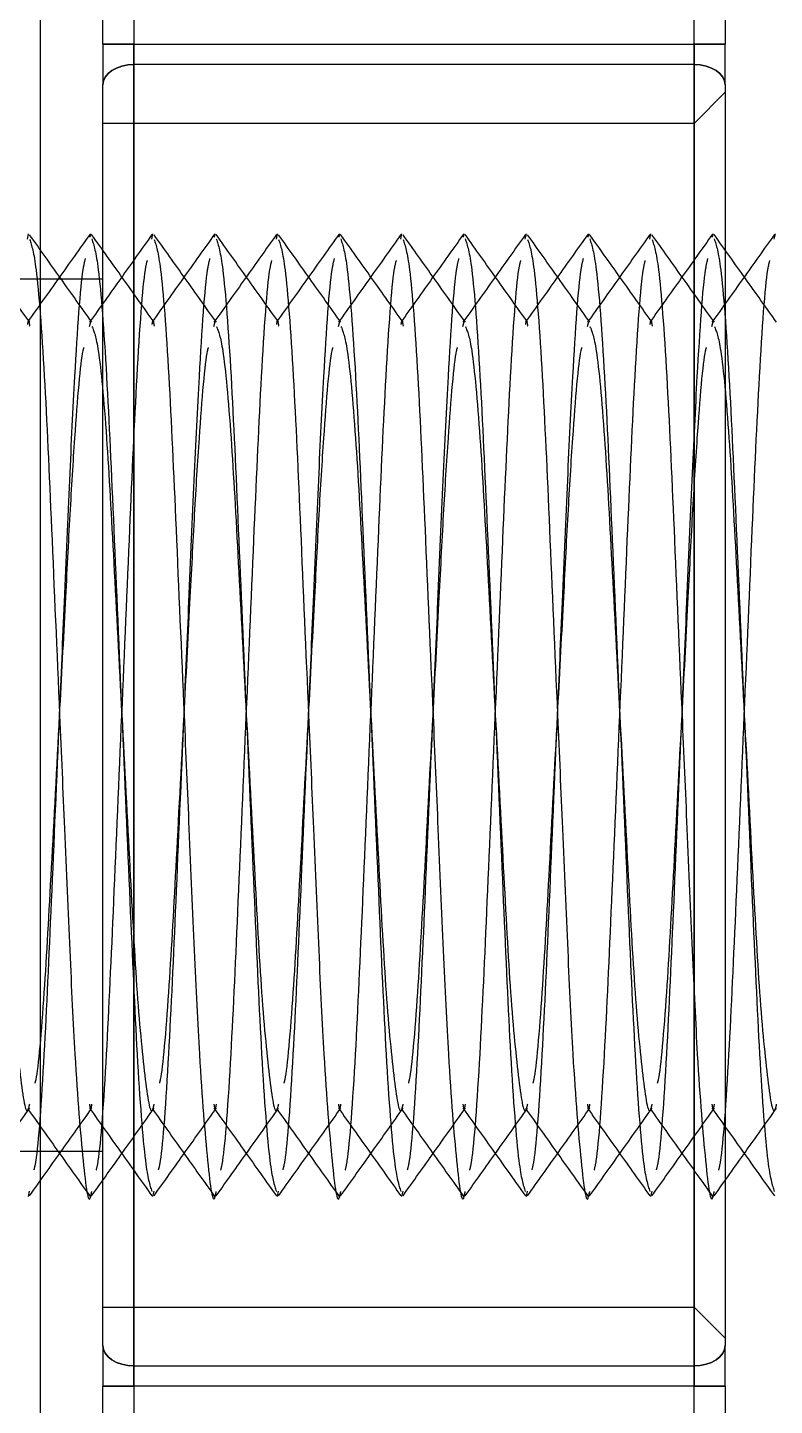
# Model space of a CAD drawing. Header units: metres. Extents: x 0 to 63075, y 0 to 44550.
# Drawn here: x 35744.79 to 35756.79, y 35935.19 to 35957.3 of the extents above; entities that cross this region are included whole.
import ezdxf

# ---------------------------------------------------------------- set-up
doc = ezdxf.new("R2010")
doc.units = ezdxf.units.M
doc.header["$LTSCALE"] = 75
doc.linetypes.add('HIDDEN2', pattern=[4.7625, 3.175, -1.5875])
for name, color, linetype in [('SDM', 7, 'Continuous'), ('SL4', 4, 'Continuous'), ('ST1', 7, 'HIDDEN2')]:
    doc.layers.add(name, color=color, linetype=linetype)

# ---------------------------------------------------------------- blocks, each defined once
blk = doc.blocks.new('A$C6e6623c1')
at = {"layer": 'SL4'}
for radius in [125, 123.91, 122.777, 119.686, 89.286]:
    blk.add_circle((212.763, 1623.35), radius, dxfattribs=at)
for radius, start, end in [(104.464, 171.10617, 157.38407), (98.5, 170.88256, 157.60769), (93.236, 168.80946, 159.68078), (92.147, 167.89305, 74.24512)]:
    blk.add_arc((212.763, 1623.35), radius, start, end, dxfattribs=at)
at = {"layer": 'ST1'}
for p, q in [((274.263, 1634.12), (274.263, 1648.35)), ((274.263, 1634.12), (274.263, 1639.145)), ((274.763, 1639.004), (274.763, 1634.12)), ((264.763, 1634.12), (264.763, 1638.55)), ((265.263, 1638.55), (265.263, 1634.12)), ((263.763, 1623.35), (263.763, 1638.35)), ((265.263, 1634.12), (264.763, 1634.12)), ((264.763, 1634.12), (265.263, 1634.12)), ((265.263, 1634.12), (264.763, 1634.12)), ((264.763, 1634.12), (264.763, 1633.468)), ((264.763, 1634.12), (265.263, 1634.12)), ((265.263, 1633.794), (265.263, 1634.12)), ((265.263, 1634.12), (274.263, 1634.12)), ((265.263, 1633.794), (265.263, 1634.12)), ((265.263, 1634.12), (265.263, 1633.794)), ((265.263, 1634.12), (265.263, 1633.794)), ((274.263, 1633.794), (274.263, 1634.12)), ((274.763, 1634.12), (274.263, 1634.12)), ((274.763, 1634.12), (274.263, 1634.12)), ((274.263, 1633.794), (274.263, 1634.12)), ((274.263, 1634.12), (274.263, 1633.794)), ((274.263, 1634.12), (274.763, 1634.12)), ((274.263, 1634.12), (274.763, 1634.12)), ((274.263, 1634.12), (274.263, 1633.794)), ((274.763, 1633.468), (274.763, 1634.12)), ((265.263, 1633.794), (265.263, 1612.906)), ((274.263, 1633.794), (265.263, 1633.794)), ((265.263, 1612.906), (265.263, 1633.794)), ((265.263, 1633.794), (265.263, 1612.906)), ((265.263, 1612.906), (265.263, 1633.794)), ((274.263, 1612.906), (274.263, 1633.794)), ((274.263, 1632.85), (274.263, 1633.794)), ((274.263, 1633.794), (274.263, 1632.85)), ((274.263, 1633.794), (274.263, 1632.85)), ((264.763, 1613.232), (264.763, 1633.468)), ((274.763, 1633.468), (274.763, 1613.232)), ((274.763, 1633.35), (274.263, 1632.85)), ((274.263, 1632.85), (264.763, 1632.85)), ((274.263, 1632.85), (274.263, 1613.85)), ((263.551, 1630.993), (263.569, 1631.077)), ((264.558, 1631.026), (264.569, 1631.077)), ((265.551, 1630.993), (265.569, 1631.077)), ((266.558, 1631.026), (266.569, 1631.077)), ((267.551, 1630.993), (267.569, 1631.077)), ((268.558, 1631.026), (268.569, 1631.077)), ((269.551, 1630.993), (269.569, 1631.077)), ((270.558, 1631.026), (270.569, 1631.077)), ((271.551, 1630.993), (271.569, 1631.077)), ((272.558, 1631.026), (272.569, 1631.077)), ((273.551, 1630.993), (273.569, 1631.077)), ((274.558, 1631.026), (274.569, 1631.077)), ((275.551, 1630.993), (275.569, 1631.077)), ((264.763, 1630.35), (250.763, 1630.35)), ((264.548, 1629.592), (264.569, 1629.671)), ((266.548, 1629.592), (266.569, 1629.671)), ((268.548, 1629.592), (268.569, 1629.671)), ((270.548, 1629.592), (270.569, 1629.671)), ((272.548, 1629.592), (272.569, 1629.671)), ((274.548, 1629.592), (274.569, 1629.671)), ((263.763, 1608.35), (263.763, 1623.35)), ((250.763, 1616.35), (264.763, 1616.35)), ((263.569, 1615.623), (263.587, 1615.711)), ((265.569, 1615.623), (265.587, 1615.711)), ((267.569, 1615.623), (267.587, 1615.711)), ((269.569, 1615.623), (269.587, 1615.711)), ((271.569, 1615.623), (271.587, 1615.711)), ((273.569, 1615.623), (273.587, 1615.711)), ((264.763, 1613.85), (274.263, 1613.85)), ((274.263, 1613.85), (274.763, 1613.35)), ((274.263, 1612.906), (274.263, 1613.85)), ((274.263, 1613.85), (274.263, 1612.906)), ((274.263, 1613.85), (274.263, 1612.906)), ((264.763, 1613.232), (264.763, 1612.58)), ((274.763, 1612.58), (274.763, 1613.232)), ((265.263, 1612.906), (274.263, 1612.906)), ((265.263, 1612.58), (265.263, 1612.906)), ((265.263, 1612.58), (265.263, 1612.906)), ((265.263, 1612.906), (265.263, 1612.58)), ((265.263, 1612.906), (265.263, 1612.58)), ((274.263, 1612.58), (274.263, 1612.906)), ((274.263, 1612.58), (274.263, 1612.906)), ((274.263, 1612.906), (274.263, 1612.58)), ((274.263, 1612.906), (274.263, 1612.58)), ((264.763, 1612.58), (265.263, 1612.58)), ((265.263, 1612.58), (264.763, 1612.58)), ((264.763, 1612.58), (265.263, 1612.58)), ((264.763, 1608.15), (264.763, 1612.58)), ((265.263, 1612.58), (264.763, 1612.58)), ((274.263, 1612.58), (265.263, 1612.58)), ((265.263, 1612.58), (265.263, 1608.15)), ((274.263, 1612.58), (274.763, 1612.58)), ((274.263, 1598.35), (274.263, 1612.58)), ((274.263, 1612.58), (274.763, 1612.58)), ((274.763, 1612.58), (274.263, 1612.58)), ((274.763, 1612.58), (274.263, 1612.58)), ((274.763, 1612.58), (274.763, 1598.35))]:
    blk.add_line(p, q, dxfattribs=at)
at = {"layer": 'ST1', "flags": 128}
for points in [[(265.263, 1633.794), (265.165, 1633.788), (265.071, 1633.769), (264.985, 1633.739), (264.909, 1633.698), (264.847, 1633.649), (264.801, 1633.592), (264.772, 1633.531), (264.763, 1633.468)], [(265.263, 1633.794), (265.165, 1633.788), (265.071, 1633.769), (264.985, 1633.739), (264.909, 1633.698), (264.847, 1633.649), (264.801, 1633.592), (264.772, 1633.531), (264.763, 1633.468)], [(264.763, 1633.468), (264.772, 1633.531), (264.801, 1633.592), (264.847, 1633.649), (264.909, 1633.698), (264.985, 1633.739), (265.071, 1633.769), (265.165, 1633.788), (265.263, 1633.794)], [(264.763, 1633.468), (264.772, 1633.531), (264.801, 1633.592), (264.847, 1633.649), (264.909, 1633.698), (264.985, 1633.739), (265.071, 1633.769), (265.165, 1633.788), (265.263, 1633.794)], [(274.263, 1633.794), (274.36, 1633.788), (274.454, 1633.769), (274.54, 1633.739), (274.616, 1633.698), (274.678, 1633.649), (274.724, 1633.592), (274.753, 1633.531), (274.763, 1633.468)], [(274.763, 1633.468), (274.753, 1633.531), (274.724, 1633.592), (274.678, 1633.649), (274.616, 1633.698), (274.54, 1633.739), (274.454, 1633.769), (274.36, 1633.788), (274.263, 1633.794)], [(274.263, 1633.794), (274.36, 1633.788), (274.454, 1633.769), (274.54, 1633.739), (274.616, 1633.698), (274.678, 1633.649), (274.724, 1633.592), (274.753, 1633.531), (274.763, 1633.468)], [(274.763, 1633.468), (274.753, 1633.531), (274.724, 1633.592), (274.678, 1633.649), (274.616, 1633.698), (274.54, 1633.739), (274.454, 1633.769), (274.36, 1633.788), (274.263, 1633.794)], [(264.763, 1613.232), (264.772, 1613.169), (264.801, 1613.108), (264.847, 1613.051), (264.909, 1613.002), (264.985, 1612.961), (265.071, 1612.931), (265.165, 1612.912), (265.263, 1612.906)], [(264.763, 1613.232), (264.772, 1613.169), (264.801, 1613.108), (264.847, 1613.051), (264.909, 1613.002), (264.985, 1612.961), (265.071, 1612.931), (265.165, 1612.912), (265.263, 1612.906)], [(265.263, 1612.906), (265.165, 1612.912), (265.071, 1612.931), (264.985, 1612.961), (264.909, 1613.002), (264.847, 1613.051), (264.801, 1613.108), (264.772, 1613.169), (264.763, 1613.232)], [(265.263, 1612.906), (265.165, 1612.912), (265.071, 1612.931), (264.985, 1612.961), (264.909, 1613.002), (264.847, 1613.051), (264.801, 1613.108), (264.772, 1613.169), (264.763, 1613.232)], [(274.763, 1613.232), (274.753, 1613.169), (274.724, 1613.108), (274.678, 1613.051), (274.616, 1613.002), (274.54, 1612.961), (274.454, 1612.931), (274.36, 1612.912), (274.263, 1612.906)], [(274.263, 1612.906), (274.36, 1612.912), (274.454, 1612.931), (274.54, 1612.961), (274.616, 1613.002), (274.678, 1613.051), (274.724, 1613.108), (274.753, 1613.169), (274.763, 1613.232)], [(274.763, 1613.232), (274.753, 1613.169), (274.724, 1613.108), (274.678, 1613.051), (274.616, 1613.002), (274.54, 1612.961), (274.454, 1612.931), (274.36, 1612.912), (274.263, 1612.906)], [(274.263, 1612.906), (274.36, 1612.912), (274.454, 1612.931), (274.54, 1612.961), (274.616, 1613.002), (274.678, 1613.051), (274.724, 1613.108), (274.753, 1613.169), (274.763, 1613.232)]]:
    blk.add_lwpolyline(points, dxfattribs=at)
at = {"layer": 'ST1'}
for radius in [114.333, 92.131, 89.448]:
    blk.add_circle((212.763, 1623.35), radius, dxfattribs=at)
for points, knots in [([(263.588, 1629.657), (263.421, 1629.892), (263.086, 1630.362), (262.752, 1630.831), (262.584, 1631.066)], [0, 0, 0, 0, 0.499937, 1, 1, 1, 1]), ([(264.559, 1631.073), (264.391, 1630.838), (264.057, 1630.369), (263.723, 1629.9), (263.556, 1629.665)], [0, 0, 0, 0, 0.500035, 1, 1, 1, 1]), ([(264.588, 1629.657), (264.421, 1629.892), (264.087, 1630.36), (263.753, 1630.83), (263.586, 1631.064)], [0, 0, 0, 0, 0.49997, 1, 1, 1, 1]), ([(263.587, 1630.989), (263.621, 1630.887), (263.696, 1630.661), (263.825, 1628.939), (263.938, 1626.39), (264.051, 1623.752), (264.152, 1621.425), (264.232, 1619.536), (264.325, 1617.566), (264.448, 1616.096), (264.533, 1615.429), (264.58, 1615.674), (264.586, 1615.704)], [0, 0, 0, 0, 0.105235, 0.232658, 0.35505, 0.481371, 0.557428, 0.64442, 0.730956, 0.858379, 0.982548, 1, 1, 1, 1]), ([(265.552, 1631.065), (265.385, 1630.831), (265.051, 1630.361), (264.716, 1629.892), (264.549, 1629.657)], [0, 0, 0, 0, 0.50006, 1, 1, 1, 1]), ([(265.588, 1629.657), (265.421, 1629.892), (265.086, 1630.362), (264.752, 1630.831), (264.584, 1631.066)], [0, 0, 0, 0, 0.4999369, 1, 1, 1, 1]), ([(264.586, 1630.996), (264.62, 1630.893), (264.695, 1630.666), (264.825, 1628.94), (264.938, 1626.388), (265.069, 1623.35), (265.199, 1620.312), (265.312, 1617.761), (265.442, 1616.036), (265.517, 1615.81), (265.551, 1615.707)], [0, 0, 0, 0, 0.110571, 0.242596, 0.369408, 0.50029, 0.631172, 0.757984, 0.890008, 1, 1, 1, 1]), ([(266.559, 1631.073), (266.391, 1630.838), (266.057, 1630.369), (265.723, 1629.9), (265.556, 1629.665)], [0, 0, 0, 0, 0.500035, 1, 1, 1, 1]), ([(266.588, 1629.657), (266.421, 1629.892), (266.087, 1630.36), (265.753, 1630.83), (265.586, 1631.064)], [0, 0, 0, 0, 0.49997, 1, 1, 1, 1]), ([(265.587, 1630.989), (265.621, 1630.887), (265.696, 1630.661), (265.825, 1628.939), (265.938, 1626.39), (266.051, 1623.752), (266.152, 1621.425), (266.232, 1619.536), (266.325, 1617.566), (266.448, 1616.096), (266.533, 1615.429), (266.58, 1615.674), (266.586, 1615.704)], [0, 0, 0, 0, 0.1052351, 0.2326582, 0.3550505, 0.4813706, 0.5574277, 0.6444204, 0.7309556, 0.8583788, 0.9825482, 1, 1, 1, 1]), ([(267.552, 1631.065), (267.385, 1630.831), (267.051, 1630.361), (266.716, 1629.892), (266.549, 1629.657)], [0, 0, 0, 0, 0.50006, 1, 1, 1, 1]), ([(267.588, 1629.657), (267.421, 1629.892), (267.086, 1630.362), (266.752, 1630.831), (266.584, 1631.066)], [0, 0, 0, 0, 0.4999369, 1, 1, 1, 1]), ([(266.586, 1630.996), (266.62, 1630.893), (266.695, 1630.666), (266.825, 1628.94), (266.938, 1626.388), (267.069, 1623.35), (267.199, 1620.312), (267.312, 1617.761), (267.442, 1616.036), (267.517, 1615.81), (267.551, 1615.707)], [0, 0, 0, 0, 0.110571, 0.242596, 0.369408, 0.50029, 0.631172, 0.757984, 0.890008, 1, 1, 1, 1]), ([(268.559, 1631.073), (268.391, 1630.838), (268.057, 1630.369), (267.723, 1629.9), (267.556, 1629.665)], [0, 0, 0, 0, 0.5000352, 1, 1, 1, 1]), ([(268.588, 1629.657), (268.421, 1629.892), (268.087, 1630.36), (267.753, 1630.83), (267.586, 1631.064)], [0, 0, 0, 0, 0.49997, 1, 1, 1, 1]), ([(267.587, 1630.989), (267.621, 1630.887), (267.696, 1630.661), (267.825, 1628.939), (267.938, 1626.39), (268.051, 1623.752), (268.152, 1621.425), (268.232, 1619.536), (268.325, 1617.566), (268.448, 1616.096), (268.533, 1615.429), (268.58, 1615.674), (268.586, 1615.704)], [0, 0, 0, 0, 0.105235, 0.232658, 0.35505, 0.481371, 0.557428, 0.64442, 0.730956, 0.858379, 0.982548, 1, 1, 1, 1]), ([(269.552, 1631.065), (269.385, 1630.831), (269.051, 1630.361), (268.716, 1629.892), (268.549, 1629.657)], [0, 0, 0, 0, 0.50006, 1, 1, 1, 1]), ([(269.588, 1629.657), (269.421, 1629.892), (269.086, 1630.362), (268.752, 1630.831), (268.584, 1631.066)], [0, 0, 0, 0, 0.499937, 1, 1, 1, 1]), ([(268.586, 1630.996), (268.62, 1630.893), (268.695, 1630.666), (268.825, 1628.94), (268.938, 1626.388), (269.069, 1623.35), (269.199, 1620.312), (269.312, 1617.761), (269.442, 1616.036), (269.517, 1615.81), (269.551, 1615.707)], [0, 0, 0, 0, 0.1105714, 0.242596, 0.3694081, 0.5002899, 0.6311716, 0.7579837, 0.8900083, 1, 1, 1, 1]), ([(270.559, 1631.073), (270.391, 1630.838), (270.057, 1630.369), (269.723, 1629.9), (269.556, 1629.665)], [0, 0, 0, 0, 0.500035, 1, 1, 1, 1]), ([(270.588, 1629.657), (270.421, 1629.892), (270.087, 1630.36), (269.753, 1630.83), (269.586, 1631.064)], [0, 0, 0, 0, 0.49997, 1, 1, 1, 1]), ([(269.587, 1630.989), (269.621, 1630.887), (269.696, 1630.661), (269.825, 1628.939), (269.938, 1626.39), (270.051, 1623.752), (270.152, 1621.425), (270.232, 1619.536), (270.325, 1617.566), (270.448, 1616.096), (270.533, 1615.429), (270.58, 1615.674), (270.586, 1615.704)], [0, 0, 0, 0, 0.105235, 0.232658, 0.35505, 0.481371, 0.557428, 0.64442, 0.730956, 0.858379, 0.982548, 1, 1, 1, 1]), ([(271.552, 1631.065), (271.385, 1630.831), (271.051, 1630.361), (270.716, 1629.892), (270.549, 1629.657)], [0, 0, 0, 0, 0.5000596, 1, 1, 1, 1]), ([(271.588, 1629.657), (271.421, 1629.892), (271.086, 1630.362), (270.752, 1630.831), (270.584, 1631.066)], [0, 0, 0, 0, 0.499937, 1, 1, 1, 1]), ([(270.586, 1630.996), (270.62, 1630.893), (270.695, 1630.666), (270.825, 1628.94), (270.938, 1626.388), (271.069, 1623.35), (271.199, 1620.312), (271.312, 1617.761), (271.442, 1616.036), (271.517, 1615.81), (271.551, 1615.707)], [0, 0, 0, 0, 0.110571, 0.242596, 0.369408, 0.50029, 0.631172, 0.757984, 0.890008, 1, 1, 1, 1]), ([(272.559, 1631.073), (272.391, 1630.838), (272.057, 1630.369), (271.723, 1629.9), (271.556, 1629.665)], [0, 0, 0, 0, 0.5000352, 1, 1, 1, 1]), ([(272.588, 1629.657), (272.421, 1629.892), (272.087, 1630.36), (271.753, 1630.83), (271.586, 1631.064)], [0, 0, 0, 0, 0.49997, 1, 1, 1, 1]), ([(271.587, 1630.989), (271.621, 1630.887), (271.696, 1630.661), (271.825, 1628.939), (271.938, 1626.39), (272.051, 1623.752), (272.152, 1621.425), (272.232, 1619.536), (272.325, 1617.566), (272.448, 1616.096), (272.533, 1615.429), (272.58, 1615.674), (272.586, 1615.704)], [0, 0, 0, 0, 0.105235, 0.232658, 0.35505, 0.481371, 0.557428, 0.64442, 0.730956, 0.858379, 0.982548, 1, 1, 1, 1]), ([(273.552, 1631.065), (273.385, 1630.831), (273.051, 1630.361), (272.716, 1629.892), (272.549, 1629.657)], [0, 0, 0, 0, 0.50006, 1, 1, 1, 1]), ([(273.588, 1629.657), (273.421, 1629.892), (273.086, 1630.362), (272.752, 1630.831), (272.584, 1631.066)], [0, 0, 0, 0, 0.4999369, 1, 1, 1, 1]), ([(272.586, 1630.996), (272.62, 1630.893), (272.695, 1630.666), (272.825, 1628.94), (272.938, 1626.388), (273.069, 1623.35), (273.199, 1620.312), (273.312, 1617.761), (273.442, 1616.036), (273.517, 1615.81), (273.551, 1615.707)], [0, 0, 0, 0, 0.1105714, 0.242596, 0.3694081, 0.5002899, 0.6311716, 0.7579837, 0.8900083, 1, 1, 1, 1]), ([(274.559, 1631.073), (274.391, 1630.838), (274.057, 1630.369), (273.723, 1629.9), (273.556, 1629.665)], [0, 0, 0, 0, 0.500035, 1, 1, 1, 1]), ([(274.588, 1629.657), (274.421, 1629.892), (274.087, 1630.36), (273.753, 1630.83), (273.586, 1631.064)], [0, 0, 0, 0, 0.49997, 1, 1, 1, 1]), ([(273.587, 1630.989), (273.621, 1630.887), (273.696, 1630.661), (273.825, 1628.939), (273.938, 1626.39), (274.051, 1623.752), (274.152, 1621.425), (274.232, 1619.536), (274.325, 1617.566), (274.448, 1616.096), (274.533, 1615.429), (274.58, 1615.674), (274.586, 1615.704)], [0, 0, 0, 0, 0.1052351, 0.2326582, 0.3550505, 0.4813706, 0.5574277, 0.6444204, 0.7309556, 0.8583788, 0.9825482, 1, 1, 1, 1]), ([(275.552, 1631.065), (275.385, 1630.831), (275.051, 1630.361), (274.716, 1629.892), (274.549, 1629.657)], [0, 0, 0, 0, 0.5000596, 1, 1, 1, 1]), ([(275.588, 1629.657), (275.421, 1629.892), (275.086, 1630.362), (274.752, 1630.831), (274.584, 1631.066)], [0, 0, 0, 0, 0.499937, 1, 1, 1, 1]), ([(274.586, 1630.996), (274.62, 1630.893), (274.695, 1630.666), (274.825, 1628.94), (274.938, 1626.388), (275.069, 1623.35), (275.199, 1620.312), (275.312, 1617.761), (275.442, 1616.036), (275.517, 1615.81), (275.551, 1615.707)], [0, 0, 0, 0, 0.110571, 0.242596, 0.369408, 0.50029, 0.631172, 0.757984, 0.890008, 1, 1, 1, 1]), ([(263.659, 1616.054), (263.67, 1616.095), (263.722, 1616.3), (263.826, 1617.797), (263.938, 1620.3), (264.051, 1622.951), (264.152, 1625.272), (264.232, 1627.174), (264.325, 1629.086), (264.418, 1630.428), (264.473, 1630.634), (264.485, 1630.683)], [0, 0, 0, 0, 0.038658, 0.193158, 0.341558, 0.49472, 0.586939, 0.692417, 0.79734, 0.95184, 1, 1, 1, 1]), ([(264.658, 1616.047), (264.669, 1616.089), (264.721, 1616.295), (264.826, 1617.795), (264.938, 1620.303), (265.069, 1623.35), (265.199, 1626.397), (265.311, 1628.904), (265.416, 1630.403), (265.468, 1630.609), (265.479, 1630.651)], [0, 0, 0, 0, 0.040767, 0.196457, 0.346, 0.500342, 0.654684, 0.804227, 0.959916, 1, 1, 1, 1]), ([(265.659, 1616.054), (265.67, 1616.095), (265.722, 1616.3), (265.826, 1617.797), (265.938, 1620.3), (266.051, 1622.951), (266.152, 1625.272), (266.232, 1627.174), (266.325, 1629.086), (266.418, 1630.428), (266.473, 1630.634), (266.485, 1630.683)], [0, 0, 0, 0, 0.038658, 0.193158, 0.341558, 0.49472, 0.586939, 0.692417, 0.79734, 0.95184, 1, 1, 1, 1]), ([(266.658, 1616.047), (266.669, 1616.089), (266.721, 1616.295), (266.826, 1617.795), (266.938, 1620.303), (267.069, 1623.35), (267.199, 1626.397), (267.311, 1628.904), (267.416, 1630.403), (267.468, 1630.609), (267.479, 1630.651)], [0, 0, 0, 0, 0.040767, 0.196457, 0.346, 0.500342, 0.654684, 0.804227, 0.959916, 1, 1, 1, 1]), ([(267.659, 1616.054), (267.67, 1616.095), (267.722, 1616.3), (267.826, 1617.797), (267.938, 1620.3), (268.051, 1622.951), (268.152, 1625.272), (268.232, 1627.174), (268.325, 1629.086), (268.418, 1630.428), (268.473, 1630.634), (268.485, 1630.683)], [0, 0, 0, 0, 0.0386582, 0.1931578, 0.3415577, 0.4947199, 0.5869387, 0.6924168, 0.7973402, 0.9518398, 1, 1, 1, 1]), ([(268.658, 1616.047), (268.669, 1616.089), (268.721, 1616.295), (268.826, 1617.795), (268.938, 1620.303), (269.069, 1623.35), (269.199, 1626.397), (269.311, 1628.904), (269.416, 1630.403), (269.468, 1630.609), (269.479, 1630.651)], [0, 0, 0, 0, 0.040767, 0.196457, 0.346, 0.500342, 0.654684, 0.804227, 0.959916, 1, 1, 1, 1]), ([(269.659, 1616.054), (269.67, 1616.095), (269.722, 1616.3), (269.826, 1617.797), (269.938, 1620.3), (270.051, 1622.951), (270.152, 1625.272), (270.232, 1627.174), (270.325, 1629.086), (270.418, 1630.428), (270.473, 1630.634), (270.485, 1630.683)], [0, 0, 0, 0, 0.038658, 0.193158, 0.341558, 0.49472, 0.586939, 0.692417, 0.79734, 0.95184, 1, 1, 1, 1]), ([(270.658, 1616.047), (270.669, 1616.089), (270.721, 1616.295), (270.826, 1617.795), (270.938, 1620.303), (271.069, 1623.35), (271.199, 1626.397), (271.311, 1628.904), (271.416, 1630.403), (271.468, 1630.609), (271.479, 1630.651)], [0, 0, 0, 0, 0.040767, 0.196457, 0.346, 0.500342, 0.654684, 0.804227, 0.959916, 1, 1, 1, 1]), ([(271.659, 1616.054), (271.67, 1616.095), (271.722, 1616.3), (271.826, 1617.797), (271.938, 1620.3), (272.051, 1622.951), (272.152, 1625.272), (272.232, 1627.174), (272.325, 1629.086), (272.418, 1630.428), (272.473, 1630.634), (272.485, 1630.683)], [0, 0, 0, 0, 0.038658, 0.193158, 0.341558, 0.49472, 0.586939, 0.692417, 0.79734, 0.95184, 1, 1, 1, 1]), ([(272.658, 1616.047), (272.669, 1616.089), (272.721, 1616.295), (272.826, 1617.795), (272.938, 1620.303), (273.069, 1623.35), (273.199, 1626.397), (273.311, 1628.904), (273.416, 1630.403), (273.468, 1630.609), (273.479, 1630.651)], [0, 0, 0, 0, 0.040767, 0.196457, 0.346, 0.500342, 0.654684, 0.804227, 0.959916, 1, 1, 1, 1]), ([(273.659, 1616.054), (273.67, 1616.095), (273.722, 1616.3), (273.826, 1617.797), (273.938, 1620.3), (274.051, 1622.951), (274.152, 1625.272), (274.232, 1627.174), (274.325, 1629.086), (274.418, 1630.428), (274.473, 1630.634), (274.485, 1630.683)], [0, 0, 0, 0, 0.038658, 0.193158, 0.341558, 0.49472, 0.586939, 0.692417, 0.79734, 0.95184, 1, 1, 1, 1]), ([(274.658, 1616.047), (274.669, 1616.089), (274.721, 1616.295), (274.826, 1617.795), (274.938, 1620.303), (275.069, 1623.35), (275.199, 1626.397), (275.311, 1628.904), (275.416, 1630.403), (275.468, 1630.609), (275.479, 1630.651)], [0, 0, 0, 0, 0.040767, 0.196457, 0.346, 0.500342, 0.654684, 0.804227, 0.959916, 1, 1, 1, 1]), ([(263.556, 1629.621), (263.56, 1629.645), (263.571, 1629.704), (263.582, 1629.635), (263.589, 1629.593)], [0, 0, 0, 0, 0.390533, 1, 1, 1, 1]), ([(265.556, 1629.621), (265.56, 1629.645), (265.571, 1629.704), (265.582, 1629.635), (265.589, 1629.593)], [0, 0, 0, 0, 0.390533, 1, 1, 1, 1]), ([(267.556, 1629.621), (267.56, 1629.645), (267.571, 1629.704), (267.582, 1629.635), (267.589, 1629.593)], [0, 0, 0, 0, 0.390533, 1, 1, 1, 1]), ([(269.556, 1629.621), (269.56, 1629.645), (269.571, 1629.704), (269.582, 1629.635), (269.589, 1629.593)], [0, 0, 0, 0, 0.390533, 1, 1, 1, 1]), ([(271.556, 1629.621), (271.56, 1629.645), (271.571, 1629.704), (271.582, 1629.635), (271.589, 1629.593)], [0, 0, 0, 0, 0.390533, 1, 1, 1, 1]), ([(273.556, 1629.621), (273.56, 1629.645), (273.571, 1629.704), (273.582, 1629.635), (273.589, 1629.593)], [0, 0, 0, 0, 0.390533, 1, 1, 1, 1]), ([(262.589, 1629.592), (262.622, 1629.509), (262.696, 1629.325), (262.825, 1627.922), (262.938, 1625.836), (263.069, 1623.348), (263.199, 1620.873), (263.312, 1618.747), (263.448, 1617.413), (263.534, 1616.87), (263.582, 1617.077), (263.589, 1617.107)], [0, 0, 0, 0, 0.103385, 0.230773, 0.353124, 0.479408, 0.605692, 0.728043, 0.855432, 0.979562, 1, 1, 1, 1]), ([(264.589, 1629.592), (264.622, 1629.509), (264.696, 1629.325), (264.825, 1627.922), (264.938, 1625.836), (265.069, 1623.348), (265.199, 1620.873), (265.312, 1618.747), (265.448, 1617.413), (265.534, 1616.87), (265.582, 1617.077), (265.589, 1617.107)], [0, 0, 0, 0, 0.103385, 0.230773, 0.353124, 0.479408, 0.605692, 0.728043, 0.855432, 0.979562, 1, 1, 1, 1]), ([(266.589, 1629.592), (266.622, 1629.509), (266.696, 1629.325), (266.825, 1627.922), (266.938, 1625.836), (267.069, 1623.348), (267.199, 1620.873), (267.312, 1618.747), (267.448, 1617.413), (267.534, 1616.87), (267.582, 1617.077), (267.589, 1617.107)], [0, 0, 0, 0, 0.103385, 0.230773, 0.353124, 0.479408, 0.605692, 0.728043, 0.855432, 0.979562, 1, 1, 1, 1]), ([(268.589, 1629.592), (268.622, 1629.509), (268.696, 1629.325), (268.825, 1627.922), (268.938, 1625.836), (269.069, 1623.348), (269.199, 1620.873), (269.312, 1618.747), (269.448, 1617.413), (269.534, 1616.87), (269.582, 1617.077), (269.589, 1617.107)], [0, 0, 0, 0, 0.103385, 0.230773, 0.353124, 0.479408, 0.605692, 0.728043, 0.855432, 0.979562, 1, 1, 1, 1]), ([(270.589, 1629.592), (270.622, 1629.509), (270.696, 1629.325), (270.825, 1627.922), (270.938, 1625.836), (271.069, 1623.348), (271.199, 1620.873), (271.312, 1618.747), (271.448, 1617.413), (271.534, 1616.87), (271.582, 1617.077), (271.589, 1617.107)], [0, 0, 0, 0, 0.103385, 0.230773, 0.353124, 0.479408, 0.605692, 0.728043, 0.855432, 0.979562, 1, 1, 1, 1]), ([(272.589, 1629.592), (272.622, 1629.509), (272.696, 1629.325), (272.825, 1627.922), (272.938, 1625.836), (273.069, 1623.348), (273.199, 1620.873), (273.312, 1618.747), (273.448, 1617.413), (273.534, 1616.87), (273.582, 1617.077), (273.589, 1617.107)], [0, 0, 0, 0, 0.103385, 0.230773, 0.353124, 0.479408, 0.605692, 0.728043, 0.855432, 0.979562, 1, 1, 1, 1]), ([(274.589, 1629.592), (274.622, 1629.509), (274.696, 1629.325), (274.825, 1627.922), (274.938, 1625.836), (275.069, 1623.348), (275.199, 1620.873), (275.312, 1618.747), (275.448, 1617.413), (275.534, 1616.87), (275.582, 1617.077), (275.589, 1617.107)], [0, 0, 0, 0, 0.103385, 0.230773, 0.353124, 0.479408, 0.605692, 0.728043, 0.855432, 0.979562, 1, 1, 1, 1]), ([(263.676, 1617.446), (263.681, 1617.463), (263.727, 1617.628), (263.826, 1618.819), (263.938, 1620.852), (264.057, 1623.13), (264.161, 1625.081), (264.238, 1626.611), (264.328, 1628.063), (264.41, 1629.072), (264.456, 1629.236), (264.461, 1629.253)], [0, 0, 0, 0, 0.019148, 0.181961, 0.338335, 0.499736, 0.617516, 0.717853, 0.818619, 0.981432, 1, 1, 1, 1]), ([(265.676, 1617.446), (265.681, 1617.463), (265.727, 1617.628), (265.826, 1618.819), (265.938, 1620.852), (266.057, 1623.13), (266.161, 1625.081), (266.238, 1626.611), (266.328, 1628.063), (266.41, 1629.072), (266.456, 1629.236), (266.461, 1629.253)], [0, 0, 0, 0, 0.019148, 0.181961, 0.338335, 0.499736, 0.617516, 0.717853, 0.818619, 0.981432, 1, 1, 1, 1]), ([(267.676, 1617.446), (267.681, 1617.463), (267.727, 1617.628), (267.826, 1618.819), (267.938, 1620.852), (268.057, 1623.13), (268.161, 1625.081), (268.238, 1626.611), (268.328, 1628.063), (268.41, 1629.072), (268.456, 1629.236), (268.461, 1629.253)], [0, 0, 0, 0, 0.019148, 0.181961, 0.338335, 0.499736, 0.617516, 0.717853, 0.818619, 0.981432, 1, 1, 1, 1]), ([(269.676, 1617.446), (269.681, 1617.463), (269.727, 1617.628), (269.826, 1618.819), (269.938, 1620.852), (270.057, 1623.13), (270.161, 1625.081), (270.238, 1626.611), (270.328, 1628.063), (270.41, 1629.072), (270.456, 1629.236), (270.461, 1629.253)], [0, 0, 0, 0, 0.0191483, 0.1819613, 0.3383353, 0.4997364, 0.6175161, 0.7178528, 0.8186194, 0.9814324, 1, 1, 1, 1]), ([(271.676, 1617.446), (271.681, 1617.463), (271.727, 1617.628), (271.826, 1618.819), (271.938, 1620.852), (272.057, 1623.13), (272.161, 1625.081), (272.238, 1626.611), (272.328, 1628.063), (272.41, 1629.072), (272.456, 1629.236), (272.461, 1629.253)], [0, 0, 0, 0, 0.019148, 0.181961, 0.338335, 0.499736, 0.617516, 0.717853, 0.818619, 0.981432, 1, 1, 1, 1]), ([(273.676, 1617.446), (273.681, 1617.463), (273.727, 1617.628), (273.826, 1618.819), (273.938, 1620.852), (274.057, 1623.13), (274.161, 1625.081), (274.238, 1626.611), (274.328, 1628.063), (274.41, 1629.072), (274.456, 1629.236), (274.461, 1629.253)], [0, 0, 0, 0, 0.019148, 0.181961, 0.338335, 0.499736, 0.617516, 0.717853, 0.818619, 0.981432, 1, 1, 1, 1]), ([(262.584, 1615.634), (262.752, 1615.869), (263.086, 1616.338), (263.421, 1616.808), (263.588, 1617.043)], [0, 0, 0, 0, 0.500063, 1, 1, 1, 1]), ([(263.586, 1615.636), (263.753, 1615.87), (264.087, 1616.34), (264.421, 1616.808), (264.588, 1617.043)], [0, 0, 0, 0, 0.50003, 1, 1, 1, 1]), ([(264.548, 1617.108), (264.555, 1617.068), (264.569, 1616.989), (264.582, 1617.068), (264.589, 1617.108)], [0, 0, 0, 0, 0.50176, 1, 1, 1, 1]), ([(264.549, 1617.043), (264.716, 1616.808), (265.051, 1616.339), (265.385, 1615.869), (265.552, 1615.635)], [0, 0, 0, 0, 0.49994, 1, 1, 1, 1]), ([(264.584, 1615.634), (264.752, 1615.869), (265.086, 1616.338), (265.421, 1616.808), (265.588, 1617.043)], [0, 0, 0, 0, 0.5000631, 1, 1, 1, 1]), ([(265.586, 1615.636), (265.753, 1615.87), (266.087, 1616.34), (266.421, 1616.808), (266.588, 1617.043)], [0, 0, 0, 0, 0.50003, 1, 1, 1, 1]), ([(266.548, 1617.108), (266.555, 1617.068), (266.569, 1616.989), (266.582, 1617.068), (266.589, 1617.108)], [0, 0, 0, 0, 0.50176, 1, 1, 1, 1]), ([(266.549, 1617.043), (266.716, 1616.808), (267.051, 1616.339), (267.385, 1615.869), (267.552, 1615.635)], [0, 0, 0, 0, 0.49994, 1, 1, 1, 1]), ([(266.584, 1615.634), (266.752, 1615.869), (267.086, 1616.338), (267.421, 1616.808), (267.588, 1617.043)], [0, 0, 0, 0, 0.5000631, 1, 1, 1, 1]), ([(267.586, 1615.636), (267.753, 1615.87), (268.087, 1616.34), (268.421, 1616.808), (268.588, 1617.043)], [0, 0, 0, 0, 0.50003, 1, 1, 1, 1]), ([(268.548, 1617.108), (268.555, 1617.068), (268.569, 1616.989), (268.582, 1617.068), (268.589, 1617.108)], [0, 0, 0, 0, 0.50176, 1, 1, 1, 1]), ([(268.549, 1617.043), (268.716, 1616.808), (269.051, 1616.339), (269.385, 1615.869), (269.552, 1615.635)], [0, 0, 0, 0, 0.49994, 1, 1, 1, 1]), ([(268.584, 1615.634), (268.752, 1615.869), (269.086, 1616.338), (269.421, 1616.808), (269.588, 1617.043)], [0, 0, 0, 0, 0.500063, 1, 1, 1, 1]), ([(269.586, 1615.636), (269.753, 1615.87), (270.087, 1616.34), (270.421, 1616.808), (270.588, 1617.043)], [0, 0, 0, 0, 0.50003, 1, 1, 1, 1]), ([(270.548, 1617.108), (270.555, 1617.068), (270.569, 1616.989), (270.582, 1617.068), (270.589, 1617.108)], [0, 0, 0, 0, 0.50176, 1, 1, 1, 1]), ([(270.549, 1617.043), (270.716, 1616.808), (271.051, 1616.339), (271.385, 1615.869), (271.552, 1615.635)], [0, 0, 0, 0, 0.49994, 1, 1, 1, 1]), ([(270.584, 1615.634), (270.752, 1615.869), (271.086, 1616.338), (271.421, 1616.808), (271.588, 1617.043)], [0, 0, 0, 0, 0.500063, 1, 1, 1, 1]), ([(271.586, 1615.636), (271.753, 1615.87), (272.087, 1616.34), (272.421, 1616.808), (272.588, 1617.043)], [0, 0, 0, 0, 0.50003, 1, 1, 1, 1]), ([(272.548, 1617.108), (272.555, 1617.068), (272.569, 1616.989), (272.582, 1617.068), (272.589, 1617.108)], [0, 0, 0, 0, 0.50176, 1, 1, 1, 1]), ([(272.549, 1617.043), (272.716, 1616.808), (273.051, 1616.339), (273.385, 1615.869), (273.552, 1615.635)], [0, 0, 0, 0, 0.49994, 1, 1, 1, 1]), ([(272.584, 1615.634), (272.752, 1615.869), (273.086, 1616.338), (273.421, 1616.808), (273.588, 1617.043)], [0, 0, 0, 0, 0.5000631, 1, 1, 1, 1]), ([(273.586, 1615.636), (273.753, 1615.87), (274.087, 1616.34), (274.421, 1616.808), (274.588, 1617.043)], [0, 0, 0, 0, 0.50003, 1, 1, 1, 1]), ([(274.548, 1617.108), (274.555, 1617.068), (274.569, 1616.989), (274.582, 1617.068), (274.589, 1617.108)], [0, 0, 0, 0, 0.50176, 1, 1, 1, 1]), ([(274.549, 1617.043), (274.716, 1616.808), (275.051, 1616.339), (275.385, 1615.869), (275.552, 1615.635)], [0, 0, 0, 0, 0.4999404, 1, 1, 1, 1]), ([(274.584, 1615.634), (274.752, 1615.869), (275.086, 1616.338), (275.421, 1616.808), (275.588, 1617.043)], [0, 0, 0, 0, 0.500063, 1, 1, 1, 1]), ([(263.556, 1617.035), (263.723, 1616.8), (264.057, 1616.331), (264.391, 1615.862), (264.559, 1615.627)], [0, 0, 0, 0, 0.4999648, 1, 1, 1, 1]), ([(265.556, 1617.035), (265.723, 1616.8), (266.057, 1616.331), (266.391, 1615.862), (266.559, 1615.627)], [0, 0, 0, 0, 0.499965, 1, 1, 1, 1]), ([(267.556, 1617.035), (267.723, 1616.8), (268.057, 1616.331), (268.391, 1615.862), (268.559, 1615.627)], [0, 0, 0, 0, 0.4999648, 1, 1, 1, 1]), ([(269.556, 1617.035), (269.723, 1616.8), (270.057, 1616.331), (270.391, 1615.862), (270.559, 1615.627)], [0, 0, 0, 0, 0.499965, 1, 1, 1, 1]), ([(271.556, 1617.035), (271.723, 1616.8), (272.057, 1616.331), (272.391, 1615.862), (272.559, 1615.627)], [0, 0, 0, 0, 0.4999648, 1, 1, 1, 1]), ([(273.556, 1617.035), (273.723, 1616.8), (274.057, 1616.331), (274.391, 1615.862), (274.559, 1615.627)], [0, 0, 0, 0, 0.499965, 1, 1, 1, 1])]:
    blk.add_open_spline(points, degree=3, knots=knots, dxfattribs=at)

msp = doc.modelspace()

# ---------------------------------------------------------------- block references
at = {"layer": 'SDM'}
msp.add_blockref('A$C6e6623c1', (35481.239, 34322.916), dxfattribs=at)

doc.saveas('drawing.dxf')
